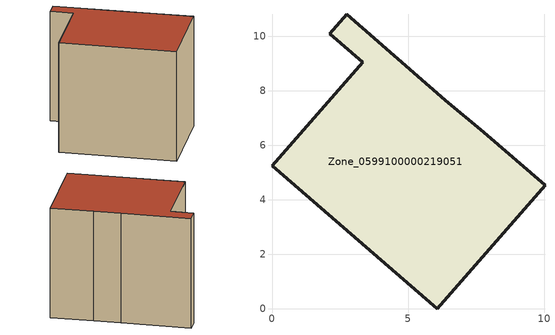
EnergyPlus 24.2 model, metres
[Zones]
Zone_0599100000219051
 floor ground (C_G): 3.33,9.06 2.13,10.1 2.74,10.81 6.37,7.65 7.78,6.48 10.03,4.54 6.08,0 0,5.24 z0
 wall outside (C_F): 6.08,0 10.03,4.54 7.78,6.48 6.37,7.65 2.74,10.81 2.13,10.1 3.33,9.06 0,5.24 6.08,0 z0:7.97
 roof outside (C_R): 3.33,9.06 0,5.24 6.08,0 10.03,4.54 7.78,6.48 6.37,7.65 2.74,10.81 2.13,10.1 z7.97
[BUILDING]
Pand.0599100000219051: North Axis=0; Terrain=City; Loads Convergence Tolerance Value=0.04; Temperature Convergence Tolerance Value=0.4; Solar Distribution=FullExterior; Maximum Number of Warmup Days=25; Minimum Number of Warmup Days=1
[Site:Location]
Rotterdam.The.Hague.AP_ZH_NLD Design_Conditions: Latitude=51.96; Longitude=4.45; Time Zone=1; Elevation=-4.5
[SITE:GROUNDTEMPERATURE:BUILDINGSURFACE]
18, 18, 18, 18, 18, 18, 18, 18, 18, 18, 18, 18
[MATERIAL] Thermal Absorptance=0.9; Solar Absorptance=0.7; Visible Absorptance=0.7
Name | Roughness | Thickness | Conductivity | Density | Specific Heat
G.TI.1946 | MediumSmooth | 0.15 | 1 | 540 | 1210
F.TI.1946 | Rough | 0.3 | 0.857143 | 1920 | 840
R.TI.1946 | MediumRough | 0.2 | 0.1 | 1500 | 1000
[CONSTRUCTION]
C_G: G.TI.1946
C_F: F.TI.1946
C_R: R.TI.1946
[ZONE]
Zone_0599100000219051: Type=1; Multiplier=1; Ceiling Height=Autocalculate; Volume=Autocalculate; Floor Area=autocalculate; Part of Total Floor Area=Yes
[ZONEINFILTRATION:DESIGNFLOWRATE]
Infil_Zone_0599100000219051: Zone or ZoneList or Space or SpaceList=Zone_0599100000219051; Schedule=AlwaysOn; Design Flow Rate Calculation Method=Flow/Area; Flow Rate per Floor Area=0.003; Constant Term Coefficient=1; Temperature Term Coefficient=0; Velocity Term Coefficient=0; Velocity Squared Term Coefficient=0
[HVACTEMPLATE:ZONE:IDEALLOADSAIRSYSTEM]
Zone_0599100000219051: Maximum Heating Supply Air Temperature=50; Minimum Cooling Supply Air Temperature=13; Maximum Heating Supply Air Humidity Ratio=0.0156; Minimum Cooling Supply Air Humidity Ratio=0.0077; Heating Limit=NoLimit; Cooling Limit=NoLimit; Dehumidification Control Type=ConstantSensibleHeatRatio; Cooling Sensible Heat Ratio=0.7; Dehumidification Setpoint=60; Humidification Control Type=None; Humidification Setpoint=30; Outdoor Air Method=None; Outdoor Air Flow Rate per Person=0.00944; Outdoor Air Flow Rate per Zone Floor Area=0; Outdoor Air Flow Rate per Zone=0; Demand Controlled Ventilation Type=None; Outdoor Air Economizer Type=NoEconomizer; Heat Recovery Type=None; Sensible Heat Recovery Effectiveness=0.7; Latent Heat Recovery Effectiveness=0.65
[ZONECONTROL:THERMOSTAT]
ThermostatControl_Zone_0599100000219051: Zone or ZoneList=Zone_0599100000219051; Control Type Schedule=DualSetpointControlType; Control 1=Thermostat_Zone_0599100000219051; Temperature Difference Between Cutout And Setpoint=0
[THERMOSTATSETPOINT:DUALSETPOINT]
Thermostat_Zone_0599100000219051: Heating Setpoint Temperature Schedule=HeatingSetpoint_Zone_0599100000219051; Cooling Setpoint Temperature Schedule=CoolingSetpoint_Zone_0599100000219051
[SCHEDULE:COMPACT]
HeatingSetpoint_Zone_0599100000219051: Through: 12/31, For: AllDays, Until: 24:00, 21
CoolingSetpoint_Zone_0599100000219051: Through: 12/31, For: AllDays, Until: 24:00, 24
DualSetpointControlType: Through: 12/31, For: AllDays, Until: 24:00, 4
AlwaysOn: Through: 12/31, For: AllDays, Until: 24:00, 1
